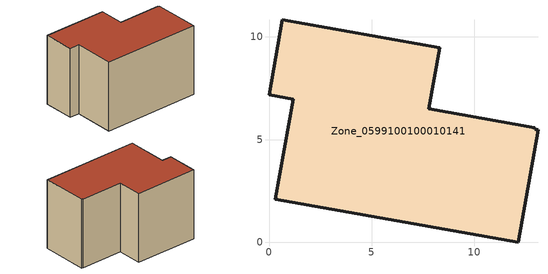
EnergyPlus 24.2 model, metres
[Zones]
Zone_0599100100010141
 floor ground (C_G): 0.65,10.84 8.31,9.47 7.78,6.51 12.93,5.58 12.92,5.51 13.09,5.48 12.12,0 0.31,2.09 1.18,6.96 0,7.18 z0
 wall outside (C_F): 8.31,9.47 0.65,10.84 0,7.18 1.18,6.96 0.31,2.09 12.12,0 13.09,5.48 12.92,5.51 12.93,5.58 7.78,6.51 8.31,9.47 z0:8.49
 roof outside (C_R): 12.12,0 13.09,5.48 12.92,5.51 12.93,5.58 7.78,6.51 8.31,9.47 0.65,10.84 0,7.18 1.18,6.96 0.31,2.09 z8.49
[BUILDING]
Pand.0599100100010141: North Axis=0; Terrain=City; Loads Convergence Tolerance Value=0.04; Temperature Convergence Tolerance Value=0.4; Solar Distribution=FullExterior; Maximum Number of Warmup Days=25; Minimum Number of Warmup Days=1
[Site:Location]
Rotterdam.The.Hague.AP_ZH_NLD Design_Conditions: Latitude=51.96; Longitude=4.45; Time Zone=1; Elevation=-4.5
[SITE:GROUNDTEMPERATURE:BUILDINGSURFACE]
18, 18, 18, 18, 18, 18, 18, 18, 18, 18, 18, 18
[MATERIAL] Thermal Absorptance=0.9; Solar Absorptance=0.7; Visible Absorptance=0.7
Name | Roughness | Thickness | Conductivity | Density | Specific Heat
G.TC.2015-2018 | MediumSmooth | 0.15 | 0.0428571 | 540 | 1210
F.TC.2015-2018 | Rough | 0.3 | 0.0666667 | 1920 | 840
R.TC.2015-2018 | MediumRough | 0.2 | 0.0333333 | 1500 | 1000
[CONSTRUCTION]
C_G: G.TC.2015-2018
C_F: F.TC.2015-2018
C_R: R.TC.2015-2018
[ZONE]
Zone_0599100100010141: Type=1; Multiplier=1; Ceiling Height=Autocalculate; Volume=Autocalculate; Floor Area=autocalculate; Part of Total Floor Area=Yes
[ZONEINFILTRATION:DESIGNFLOWRATE]
Infil_Zone_0599100100010141: Zone or ZoneList or Space or SpaceList=Zone_0599100100010141; Schedule=AlwaysOn; Design Flow Rate Calculation Method=Flow/Area; Flow Rate per Floor Area=0.0015; Constant Term Coefficient=1; Temperature Term Coefficient=0; Velocity Term Coefficient=0; Velocity Squared Term Coefficient=0
[HVACTEMPLATE:ZONE:IDEALLOADSAIRSYSTEM]
Zone_0599100100010141: Maximum Heating Supply Air Temperature=50; Minimum Cooling Supply Air Temperature=13; Maximum Heating Supply Air Humidity Ratio=0.0156; Minimum Cooling Supply Air Humidity Ratio=0.0077; Heating Limit=NoLimit; Cooling Limit=NoLimit; Dehumidification Control Type=ConstantSensibleHeatRatio; Cooling Sensible Heat Ratio=0.7; Dehumidification Setpoint=60; Humidification Control Type=None; Humidification Setpoint=30; Outdoor Air Method=None; Outdoor Air Flow Rate per Person=0.00944; Outdoor Air Flow Rate per Zone Floor Area=0; Outdoor Air Flow Rate per Zone=0; Demand Controlled Ventilation Type=None; Outdoor Air Economizer Type=NoEconomizer; Heat Recovery Type=None; Sensible Heat Recovery Effectiveness=0.7; Latent Heat Recovery Effectiveness=0.65
[ZONECONTROL:THERMOSTAT]
ThermostatControl_Zone_0599100100010141: Zone or ZoneList=Zone_0599100100010141; Control Type Schedule=DualSetpointControlType; Control 1=Thermostat_Zone_0599100100010141; Temperature Difference Between Cutout And Setpoint=0
[THERMOSTATSETPOINT:DUALSETPOINT]
Thermostat_Zone_0599100100010141: Heating Setpoint Temperature Schedule=HeatingSetpoint_Zone_0599100100010141; Cooling Setpoint Temperature Schedule=CoolingSetpoint_Zone_0599100100010141
[SCHEDULE:COMPACT]
HeatingSetpoint_Zone_0599100100010141: Through: 12/31, For: AllDays, Until: 24:00, 21
CoolingSetpoint_Zone_0599100100010141: Through: 12/31, For: AllDays, Until: 24:00, 24
DualSetpointControlType: Through: 12/31, For: AllDays, Until: 24:00, 4
AlwaysOn: Through: 12/31, For: AllDays, Until: 24:00, 1
